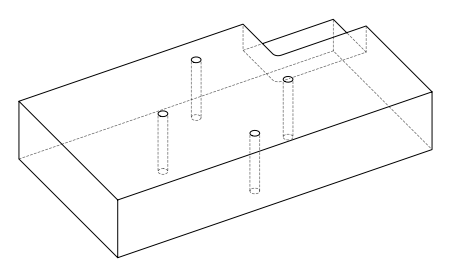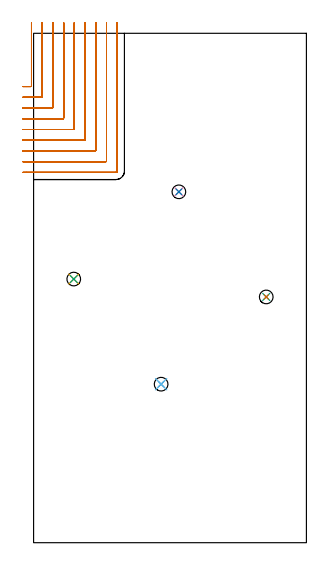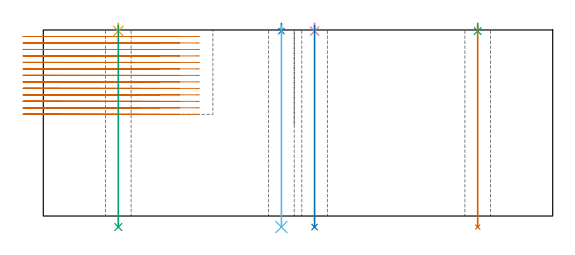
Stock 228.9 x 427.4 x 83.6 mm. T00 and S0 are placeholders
(PLAN: 9 operations, 2 tool changes, 35.9 min)
(1 MILL_CORNER_NOTCH_RECTANGULAR | CORNER_NOTCH_RECTANGULAR | NXT0201_011 | Follow Part, ap 3, ae 75% | 34.32 min | 353966 mm3)
(2 SPOT_DRILL | STEP1HOLE | NXT0321_9005460120000 | 0.03 min | 11 mm3)
(3 SPOT_DRILL_1 | STEP1HOLE_1 | NXT0321_9005460120000 | 0.03 min | 6 mm3)
(4 SPOT_DRILL_2 | STEP1HOLE_2 | NXT0321_9005460120000 | 0.03 min | 9 mm3)
(5 SPOT_DRILL_3 | STEP1HOLE_3 | NXT0321_9005460120000 | 0.03 min | 7 mm3)
(6 DRILL_THROUGH_HOLE_INTO_CENTER | STEP1HOLE | UGT0301_510 | 0.36 min | 8656 mm3)
(7 DRILL_THROUGH_HOLE_INTO_CENTER_1 | STEP1HOLE_1 | UGT0301_510 | 0.36 min | 8653 mm3)
(8 DRILL_THROUGH_HOLE_INTO_CENTER_2 | STEP1HOLE_2 | UGT0301_510 | 0.36 min | 8650 mm3)
(9 DRILL_THROUGH_HOLE_INTO_CENTER_3 | STEP1HOLE_3 | UGT0301_510 | 0.36 min | 8645 mm3)
(TOOL NXT0201_011 | ENDMILL 12mm [2P460-1200-NA 1630] | D12 FL38 Z6)
(TOOL NXT0321_9005460120000 | NC Spot Drill, 142deg, 12mm, Carbide, Uncoated | D12 PA142 FL30 Z2)
(TOOL UGT0301_510 | Carbide Drill 11.5 mm | D11.5 PA118 FL94 Z2)
(OP 1 MILL_CORNER_NOTCH_RECTANGULAR)
G17 G21 G94 G90
T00 M6
G54
G17 G0 G90 X-9. Y382.7 S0 M3
G43 Z93.6 H1
Z80.685
G94 G1 X-6. F250.
X-2.394 F500.
G3 X-1.8 Y383.294 R0.6
G1 Y433.124
Y436.124 F250.
G0 Z93.6
X-9. Y373.7
Z80.685
G1 X-6.
X6.605 F500.
G3 X7.2 Y374.295 R0.6
G1 Y433.4
Y436.4 F250.
G0 Z93.6
X-9. Y364.7
Z80.685
G1 X-6.
X15.605 F500.
G3 X16.2 Y365.295 R0.6
G1 Y433.4
Y436.4 F250.
G0 Z93.6
X-9. Y355.7
Z80.685
G1 X-6.
X24.605 F500.
G3 X25.2 Y356.295 R0.6
G1 Y433.4
Y436.4 F250.
G0 Z93.6
X-9. Y346.7
Z80.685
G1 X-6.
X33.604 F500.
G3 X34.2 Y347.296 R0.6
G1 Y433.4
Y436.4 F250.
G0 Z93.6
X-9. Y337.7
Z80.685
G1 X-6.
X42.604 F500.
G3 X43.2 Y338.296 R0.6
G1 Y433.4
Y436.4 F250.
G0 Z93.6
X-9. Y328.7
Z80.685
G1 X-6.
X51.604 F500.
G3 X52.2 Y329.296 R0.6
G1 Y433.4
Y436.4 F250.
G0 Z93.6
X-9. Y319.7
Z80.685
G1 X-6.
X60.604 F500.
G3 X61.2 Y320.296 R0.6
G1 Y433.4
Y436.4 F250.
G0 Z93.6
X-9. Y310.7
Z80.685
G1 X-6.
X69.1 F500.
G3 X70.2 Y311.8 R1.1
G1 Y433.4
Y436.4 F250.
G0 Z93.6
X-9. Y382.7
Z77.769
G1 X-6.
X-2.394 F500.
G3 X-1.8 Y383.294 R0.6
G1 Y433.124
Y436.124 F250.
G0 Z93.6
X-9. Y373.7
Z77.769
G1 X-6.
X6.605 F500.
G3 X7.2 Y374.295 R0.6
G1 Y433.4
Y436.4 F250.
G0 Z93.6
X-9. Y364.7
Z77.769
G1 X-6.
X15.605 F500.
G3 X16.2 Y365.295 R0.6
G1 Y433.4
Y436.4 F250.
G0 Z93.6
X-9. Y355.7
Z77.769
G1 X-6.
X24.605 F500.
G3 X25.2 Y356.295 R0.6
G1 Y433.4
Y436.4 F250.
G0 Z93.6
X-9. Y346.7
Z77.769
G1 X-6.
X33.604 F500.
G3 X34.2 Y347.296 R0.6
G1 Y433.4
Y436.4 F250.
G0 Z93.6
X-9. Y337.7
Z77.769
G1 X-6.
X42.604 F500.
G3 X43.2 Y338.296 R0.6
G1 Y433.4
Y436.4 F250.
G0 Z93.6
X-9. Y328.7
Z77.769
G1 X-6.
X51.604 F500.
G3 X52.2 Y329.296 R0.6
G1 Y433.4
Y436.4 F250.
G0 Z93.6
X-9. Y319.7
Z77.769
G1 X-6.
X60.604 F500.
G3 X61.2 Y320.296 R0.6
G1 Y433.4
Y436.4 F250.
G0 Z93.6
X-9. Y310.7
Z77.769
G1 X-6.
X69.1 F500.
G3 X70.2 Y311.8 R1.1
G1 Y433.4
Y436.4 F250.
G0 Z93.6
X-9. Y382.7
Z74.854
G1 X-6.
X-2.394 F500.
G3 X-1.8 Y383.294 R0.6
G1 Y433.124
Y436.124 F250.
G0 Z93.6
X-9. Y373.7
Z74.854
G1 X-6.
X6.605 F500.
G3 X7.2 Y374.295 R0.6
G1 Y433.4
Y436.4 F250.
G0 Z93.6
X-9. Y364.7
Z74.854
G1 X-6.
X15.605 F500.
G3 X16.2 Y365.295 R0.6
G1 Y433.4
Y436.4 F250.
G0 Z93.6
X-9. Y355.7
Z74.854
G1 X-6.
X24.605 F500.
G3 X25.2 Y356.295 R0.6
G1 Y433.4
Y436.4 F250.
G0 Z93.6
X-9. Y346.7
Z74.854
G1 X-6.
X33.604 F500.
G3 X34.2 Y347.296 R0.6
G1 Y433.4
Y436.4 F250.
G0 Z93.6
X-9. Y337.7
Z74.854
G1 X-6.
X42.604 F500.
G3 X43.2 Y338.296 R0.6
G1 Y433.4
Y436.4 F250.
G0 Z93.6
X-9. Y328.7
Z74.854
G1 X-6.
X51.604 F500.
G3 X52.2 Y329.296 R0.6
G1 Y433.4
Y436.4 F250.
G0 Z93.6
X-9. Y319.7
Z74.854
G1 X-6.
X60.604 F500.
G3 X61.2 Y320.296 R0.6
G1 Y433.4
Y436.4 F250.
G0 Z93.6
X-9. Y310.7
Z74.854
G1 X-6.
X69.1 F500.
G3 X70.2 Y311.8 R1.1
G1 Y433.4
Y436.4 F250.
G0 Z93.6
X-9. Y382.7
Z71.938
G1 X-6.
X-2.394 F500.
G3 X-1.8 Y383.294 R0.6
G1 Y433.124
Y436.124 F250.
G0 Z93.6
X-9. Y373.7
Z71.938
G1 X-6.
X6.605 F500.
G3 X7.2 Y374.295 R0.6
G1 Y433.4
Y436.4 F250.
G0 Z93.6
X-9. Y364.7
Z71.938
G1 X-6.
X15.605 F500.
G3 X16.2 Y365.295 R0.6
G1 Y433.4
Y436.4 F250.
G0 Z93.6
X-9. Y355.7
Z71.938
G1 X-6.
X24.605 F500.
G3 X25.2 Y356.295 R0.6
G1 Y433.4
Y436.4 F250.
G0 Z93.6
X-9. Y346.7
Z71.938
G1 X-6.
X33.604 F500.
G3 X34.2 Y347.296 R0.6
G1 Y433.4
Y436.4 F250.
G0 Z93.6
X-9. Y337.7
Z71.938
G1 X-6.
X42.604 F500.
G3 X43.2 Y338.296 R0.6
G1 Y433.4
Y436.4 F250.
G0 Z93.6
X-9. Y328.7
Z71.938
G1 X-6.
X51.604 F500.
G3 X52.2 Y329.296 R0.6
G1 Y433.4
Y436.4 F250.
G0 Z93.6
X-9. Y319.7
Z71.938
G1 X-6.
X60.604 F500.
G3 X61.2 Y320.296 R0.6
G1 Y433.4
Y436.4 F250.
G0 Z93.6
X-9. Y310.7
Z71.938
G1 X-6.
X69.1 F500.
G3 X70.2 Y311.8 R1.1
G1 Y433.4
Y436.4 F250.
G0 Z93.6
X-9. Y382.7
Z69.023
G1 X-6.
X-2.394 F500.
G3 X-1.8 Y383.294 R0.6
G1 Y433.124
Y436.124 F250.
G0 Z93.6
X-9. Y373.7
Z69.023
G1 X-6.
X6.605 F500.
G3 X7.2 Y374.295 R0.6
G1 Y433.4
Y436.4 F250.
G0 Z93.6
X-9. Y364.7
Z69.023
G1 X-6.
X15.605 F500.
G3 X16.2 Y365.295 R0.6
G1 Y433.4
Y436.4 F250.
G0 Z93.6
X-9. Y355.7
Z69.023
G1 X-6.
X24.605 F500.
G3 X25.2 Y356.295 R0.6
G1 Y433.4
Y436.4 F250.
G0 Z93.6
X-9. Y346.7
Z69.023
G1 X-6.
X33.604 F500.
G3 X34.2 Y347.296 R0.6
G1 Y433.4
Y436.4 F250.
G0 Z93.6
X-9. Y337.7
Z69.023
G1 X-6.
X42.604 F500.
G3 X43.2 Y338.296 R0.6
G1 Y433.4
Y436.4 F250.
G0 Z93.6
X-9. Y328.7
Z69.023
G1 X-6.
X51.604 F500.
G3 X52.2 Y329.296 R0.6
G1 Y433.4
Y436.4 F250.
G0 Z93.6
X-9. Y319.7
Z69.023
G1 X-6.
X60.604 F500.
G3 X61.2 Y320.296 R0.6
G1 Y433.4
Y436.4 F250.
G0 Z93.6
X-9. Y310.7
Z69.023
G1 X-6.
X69.1 F500.
G3 X70.2 Y311.8 R1.1
G1 Y433.4
Y436.4 F250.
G0 Z93.6
X-9. Y382.7
Z66.108
G1 X-6.
X-2.394 F500.
G3 X-1.8 Y383.294 R0.6
G1 Y433.124
Y436.124 F250.
G0 Z93.6
X-9. Y373.7
Z66.108
G1 X-6.
X6.605 F500.
G3 X7.2 Y374.295 R0.6
G1 Y433.4
Y436.4 F250.
G0 Z93.6
X-9. Y364.7
Z66.108
G1 X-6.
X15.605 F500.
G3 X16.2 Y365.295 R0.6
G1 Y433.4
Y436.4 F250.
G0 Z93.6
X-9. Y355.7
Z66.108
G1 X-6.
X24.605 F500.
G3 X25.2 Y356.295 R0.6
G1 Y433.4
Y436.4 F250.
G0 Z93.6
X-9. Y346.7
Z66.108
G1 X-6.
X33.604 F500.
G3 X34.2 Y347.296 R0.6
G1 Y433.4
Y436.4 F250.
G0 Z93.6
X-9. Y337.7
Z66.108
G1 X-6.
X42.604 F500.
G3 X43.2 Y338.296 R0.6
G1 Y433.4
Y436.4 F250.
G0 Z93.6
X-9. Y328.7
Z66.108
G1 X-6.
X51.604 F500.
G3 X52.2 Y329.296 R0.6
G1 Y433.4
Y436.4 F250.
G0 Z93.6
X-9. Y319.7
Z66.108
G1 X-6.
X60.604 F500.
G3 X61.2 Y320.296 R0.6
G1 Y433.4
Y436.4 F250.
G0 Z93.6
X-9. Y310.7
Z66.108
G1 X-6.
X69.1 F500.
G3 X70.2 Y311.8 R1.1
G1 Y433.4
Y436.4 F250.
G0 Z93.6
X-9. Y382.7
Z63.192
G1 X-6.
X-2.394 F500.
G3 X-1.8 Y383.294 R0.6
G1 Y433.124
Y436.124 F250.
G0 Z93.6
X-9. Y373.7
Z63.192
G1 X-6.
X6.605 F500.
G3 X7.2 Y374.295 R0.6
G1 Y433.4
Y436.4 F250.
G0 Z93.6
X-9. Y364.7
Z63.192
G1 X-6.
X15.605 F500.
G3 X16.2 Y365.295 R0.6
G1 Y433.4
Y436.4 F250.
G0 Z93.6
X-9. Y355.7
Z63.192
G1 X-6.
X24.605 F500.
G3 X25.2 Y356.295 R0.6
G1 Y433.4
Y436.4 F250.
G0 Z93.6
X-9. Y346.7
Z63.192
G1 X-6.
X33.604 F500.
G3 X34.2 Y347.296 R0.6
G1 Y433.4
Y436.4 F250.
G0 Z93.6
X-9. Y337.7
Z63.192
G1 X-6.
X42.604 F500.
G3 X43.2 Y338.296 R0.6
G1 Y433.4
Y436.4 F250.
G0 Z93.6
X-9. Y328.7
Z63.192
G1 X-6.
X51.604 F500.
G3 X52.2 Y329.296 R0.6
G1 Y433.4
Y436.4 F250.
G0 Z93.6
X-9. Y319.7
Z63.192
G1 X-6.
X60.604 F500.
G3 X61.2 Y320.296 R0.6
G1 Y433.4
Y436.4 F250.
G0 Z93.6
X-9. Y310.7
Z63.192
G1 X-6.
X69.1 F500.
G3 X70.2 Y311.8 R1.1
G1 Y433.4
Y436.4 F250.
G0 Z93.6
X-9. Y382.7
Z60.277
G1 X-6.
X-2.394 F500.
G3 X-1.8 Y383.294 R0.6
G1 Y433.124
Y436.124 F250.
G0 Z93.6
X-9. Y373.7
Z60.277
G1 X-6.
X6.605 F500.
G3 X7.2 Y374.295 R0.6
G1 Y433.4
Y436.4 F250.
G0 Z93.6
X-9. Y364.7
Z60.277
G1 X-6.
X15.605 F500.
G3 X16.2 Y365.295 R0.6
G1 Y433.4
Y436.4 F250.
G0 Z93.6
X-9. Y355.7
Z60.277
G1 X-6.
X24.605 F500.
G3 X25.2 Y356.295 R0.6
G1 Y433.4
Y436.4 F250.
G0 Z93.6
X-9. Y346.7
Z60.277
G1 X-6.
X33.604 F500.
G3 X34.2 Y347.296 R0.6
G1 Y433.4
Y436.4 F250.
G0 Z93.6
X-9. Y337.7
Z60.277
G1 X-6.
X42.604 F500.
G3 X43.2 Y338.296 R0.6
G1 Y433.4
Y436.4 F250.
G0 Z93.6
X-9. Y328.7
Z60.277
G1 X-6.
X51.604 F500.
G3 X52.2 Y329.296 R0.6
G1 Y433.4
Y436.4 F250.
G0 Z93.6
X-9. Y319.7
Z60.277
G1 X-6.
X60.604 F500.
G3 X61.2 Y320.296 R0.6
G1 Y433.4
Y436.4 F250.
G0 Z93.6
X-9. Y310.7
Z60.277
G1 X-6.
X69.1 F500.
G3 X70.2 Y311.8 R1.1
G1 Y433.4
Y436.4 F250.
G0 Z93.6
X-9. Y382.7
Z57.362
G1 X-6.
X-2.394 F500.
G3 X-1.8 Y383.294 R0.6
G1 Y433.124
Y436.124 F250.
G0 Z93.6
X-9. Y373.7
Z57.362
G1 X-6.
X6.605 F500.
G3 X7.2 Y374.295 R0.6
G1 Y433.4
Y436.4 F250.
G0 Z93.6
X-9. Y364.7
Z57.362
G1 X-6.
X15.605 F500.
G3 X16.2 Y365.295 R0.6
G1 Y433.4
Y436.4 F250.
G0 Z93.6
X-9. Y355.7
Z57.362
G1 X-6.
X24.605 F500.
G3 X25.2 Y356.295 R0.6
G1 Y433.4
Y436.4 F250.
G0 Z93.6
X-9. Y346.7
Z57.362
G1 X-6.
X33.604 F500.
G3 X34.2 Y347.296 R0.6
G1 Y433.4
Y436.4 F250.
G0 Z93.6
X-9. Y337.7
Z57.362
G1 X-6.
X42.604 F500.
G3 X43.2 Y338.296 R0.6
G1 Y433.4
Y436.4 F250.
G0 Z93.6
X-9. Y328.7
Z57.362
G1 X-6.
X51.604 F500.
G3 X52.2 Y329.296 R0.6
G1 Y433.4
Y436.4 F250.
G0 Z93.6
X-9. Y319.7
Z57.362
G1 X-6.
X60.604 F500.
G3 X61.2 Y320.296 R0.6
G1 Y433.4
Y436.4 F250.
G0 Z93.6
X-9. Y310.7
Z57.362
G1 X-6.
X69.1 F500.
G3 X70.2 Y311.8 R1.1
G1 Y433.4
Y436.4 F250.
G0 Z93.6
X-9. Y382.7
Z54.446
G1 X-6.
X-2.394 F500.
G3 X-1.8 Y383.294 R0.6
G1 Y433.124
Y436.124 F250.
G0 Z93.6
X-9. Y373.7
Z54.446
G1 X-6.
X6.605 F500.
G3 X7.2 Y374.295 R0.6
G1 Y433.4
Y436.4 F250.
G0 Z93.6
X-9. Y364.7
Z54.446
G1 X-6.
X15.605 F500.
G3 X16.2 Y365.295 R0.6
G1 Y433.4
Y436.4 F250.
G0 Z93.6
X-9. Y355.7
Z54.446
G1 X-6.
X24.605 F500.
G3 X25.2 Y356.295 R0.6
G1 Y433.4
Y436.4 F250.
G0 Z93.6
X-9. Y346.7
Z54.446
G1 X-6.
X33.604 F500.
G3 X34.2 Y347.296 R0.6
G1 Y433.4
Y436.4 F250.
G0 Z93.6
X-9. Y337.7
Z54.446
G1 X-6.
X42.604 F500.
G3 X43.2 Y338.296 R0.6
G1 Y433.4
Y436.4 F250.
G0 Z93.6
X-9. Y328.7
Z54.446
G1 X-6.
X51.604 F500.
G3 X52.2 Y329.296 R0.6
G1 Y433.4
Y436.4 F250.
G0 Z93.6
X-9. Y319.7
Z54.446
G1 X-6.
X60.604 F500.
G3 X61.2 Y320.296 R0.6
G1 Y433.4
Y436.4 F250.
G0 Z93.6
X-9. Y310.7
Z54.446
G1 X-6.
X69.1 F500.
G3 X70.2 Y311.8 R1.1
G1 Y433.4
Y436.4 F250.
G0 Z93.6
X-9. Y382.7
Z51.531
G1 X-6.
X-2.394 F500.
G3 X-1.8 Y383.294 R0.6
G1 Y433.124
Y436.124 F250.
G0 Z93.6
X-9. Y373.7
Z51.531
G1 X-6.
X6.605 F500.
G3 X7.2 Y374.295 R0.6
G1 Y433.4
Y436.4 F250.
G0 Z93.6
X-9. Y364.7
Z51.531
G1 X-6.
X15.605 F500.
G3 X16.2 Y365.295 R0.6
G1 Y433.4
Y436.4 F250.
G0 Z93.6
X-9. Y355.7
Z51.531
G1 X-6.
X24.605 F500.
G3 X25.2 Y356.295 R0.6
G1 Y433.4
Y436.4 F250.
G0 Z93.6
X-9. Y346.7
Z51.531
G1 X-6.
X33.604 F500.
G3 X34.2 Y347.296 R0.6
G1 Y433.4
Y436.4 F250.
G0 Z93.6
X-9. Y337.7
Z51.531
G1 X-6.
X42.604 F500.
G3 X43.2 Y338.296 R0.6
G1 Y433.4
Y436.4 F250.
G0 Z93.6
X-9. Y328.7
Z51.531
G1 X-6.
X51.604 F500.
G3 X52.2 Y329.296 R0.6
G1 Y433.4
Y436.4 F250.
G0 Z93.6
X-9. Y319.7
Z51.531
G1 X-6.
X60.604 F500.
G3 X61.2 Y320.296 R0.6
G1 Y433.4
Y436.4 F250.
G0 Z93.6
X-9. Y310.7
Z51.531
G1 X-6.
X69.1 F500.
G3 X70.2 Y311.8 R1.1
G1 Y433.4
Y436.4 F250.
G0 Z93.6
X-9. Y382.7
Z48.615
G1 X-6.
X-2.394 F500.
G3 X-1.8 Y383.294 R0.6
G1 Y433.124
Y436.124 F250.
G0 Z93.6
X-9. Y373.7
Z48.615
G1 X-6.
X6.605 F500.
G3 X7.2 Y374.295 R0.6
G1 Y433.4
Y436.4 F250.
G0 Z93.6
X-9. Y364.7
Z48.615
G1 X-6.
X15.605 F500.
G3 X16.2 Y365.295 R0.6
G1 Y433.4
Y436.4 F250.
G0 Z93.6
X-9. Y355.7
Z48.615
G1 X-6.
X24.605 F500.
G3 X25.2 Y356.295 R0.6
G1 Y433.4
Y436.4 F250.
G0 Z93.6
X-9. Y346.7
Z48.615
G1 X-6.
X33.604 F500.
G3 X34.2 Y347.296 R0.6
G1 Y433.4
Y436.4 F250.
G0 Z93.6
X-9. Y337.7
Z48.615
G1 X-6.
X42.604 F500.
G3 X43.2 Y338.296 R0.6
G1 Y433.4
Y436.4 F250.
G0 Z93.6
X-9. Y328.7
Z48.615
G1 X-6.
X51.604 F500.
G3 X52.2 Y329.296 R0.6
G1 Y433.4
Y436.4 F250.
G0 Z93.6
X-9. Y319.7
Z48.615
G1 X-6.
X60.604 F500.
G3 X61.2 Y320.296 R0.6
G1 Y433.4
Y436.4 F250.
G0 Z93.6
X-9. Y310.7
Z48.615
G1 X-6.
X69.1 F500.
G3 X70.2 Y311.8 R1.1
G1 Y433.4
Y436.4 F250.
G0 Z93.6
X-9. Y382.7
Z45.7
G1 X-6.
X-2.394 F500.
G3 X-1.8 Y383.294 R0.6
G1 Y433.124
Y436.124 F250.
G0 Z93.6
X-9. Y373.7
Z45.7
G1 X-6.
X6.605 F500.
G3 X7.2 Y374.295 R0.6
G1 Y433.4
Y436.4 F250.
G0 Z93.6
X-9. Y364.7
Z45.7
G1 X-6.
X15.605 F500.
G3 X16.2 Y365.295 R0.6
G1 Y433.4
Y436.4 F250.
G0 Z93.6
X-9. Y355.7
Z45.7
G1 X-6.
X24.605 F500.
G3 X25.2 Y356.295 R0.6
G1 Y433.4
Y436.4 F250.
G0 Z93.6
X-9. Y346.7
Z45.7
G1 X-6.
X33.604 F500.
G3 X34.2 Y347.296 R0.6
G1 Y433.4
Y436.4 F250.
G0 Z93.6
X-9. Y337.7
Z45.7
G1 X-6.
X42.604 F500.
G3 X43.2 Y338.296 R0.6
G1 Y433.4
Y436.4 F250.
G0 Z93.6
X-9. Y328.7
Z45.7
G1 X-6.
X51.604 F500.
G3 X52.2 Y329.296 R0.6
G1 Y433.4
Y436.4 F250.
G0 Z93.6
X-9. Y319.7
Z45.7
G1 X-6.
X60.604 F500.
G3 X61.2 Y320.296 R0.6
G1 Y433.4
Y436.4 F250.
G0 Z93.6
X-9. Y310.7
Z45.7
G1 X-6.
X69.1 F500.
G3 X70.2 Y311.8 R1.1
G1 Y433.4
Y436.4 F250.
G0 Z93.6
M5
M2
(OP 2 SPOT_DRILL)
G17 G21 G94 G90
T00 M6
G54
G17 G0 G90 X107. Y133. S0 M3
G43 Z93.6 H0
G94 G81 G98 Z83.105 F250. R86.6
G80
M5
M2
(OP 3 SPOT_DRILL_1)
G17 G21 G94 G90
T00 M6
G54
G17 G0 G90 X195.2 Y206.2 S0 M3
G43 Z93.6 H0
G94 G81 G98 Z83.105 F250. R86.6
G80
M5
M2
(OP 4 SPOT_DRILL_2)
G17 G21 G94 G90
T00 M6
G54
G17 G0 G90 X121.9 Y294.4 S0 M3
G43 Z93.6 H0
G94 G81 G98 Z83.105 F250. R86.6
G80
M5
M2
(OP 5 SPOT_DRILL_3)
G17 G21 G94 G90
T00 M6
G54
G17 G0 G90 X33.7 Y221.2 S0 M3
G43 Z93.6 H0
G94 G81 G98 Z83.105 F250. R86.6
G80
M5
M2
(OP 6 DRILL_THROUGH_HOLE_INTO_CENTER)
G17 G21 G94 G90
T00 M6
G54
G17 G0 G90 X107. Y133. S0 M3
G43 Z93.6 H0
G94 G73 G98 Z-4.955 F250. Q11.069 R85.6
G80
M5
M2
(OP 7 DRILL_THROUGH_HOLE_INTO_CENTER_1)
G17 G21 G94 G90
T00 M6
G54
G17 G0 G90 X195.2 Y206.2 S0 M3
G43 Z93.6 H0
G94 G73 G98 Z-4.955 F250. Q11.069 R85.6
G80
M5
M2
(OP 8 DRILL_THROUGH_HOLE_INTO_CENTER_2)
G17 G21 G94 G90
T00 M6
G54
G17 G0 G90 X121.9 Y294.4 S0 M3
G43 Z93.6 H0
G94 G73 G98 Z-4.955 F250. Q11.069 R85.6
G80
M5
M2
(OP 9 DRILL_THROUGH_HOLE_INTO_CENTER_3)
G17 G21 G94 G90
T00 M6
G54
G17 G0 G90 X33.7 Y221.2 S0 M3
G43 Z93.6 H0
G94 G73 G98 Z-4.955 F250. Q11.069 R85.6
G80
M5
M2
